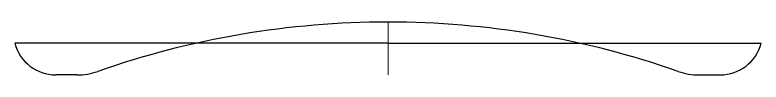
# Model space of a CAD drawing. Extents: x 407 to 892, y -26 to 445.
# Drawn here: x 750.8 to 821.4, y 258.6 to 263.6 of the extents above; entities that cross this region are included whole.
import ezdxf

# ---------------------------------------------------------------- set-up
doc = ezdxf.new("R2010")
doc.units = 0
doc.header["$LTSCALE"] = 7
doc.header["$MEASUREMENT"] = 0
doc.linetypes.add('CENTER2', pattern=[1.125, 0.75, -0.125, 0.125, -0.125])
doc.layers.add('1', color=1, linetype='CENTER2', lineweight=15)
doc.layers.add('3', color=3, linetype='CONTINUOUS', lineweight=30)

msp = doc.modelspace()

# ---------------------------------------------------------------- linework, layer by layer
at = {"layer": '1'}
msp.add_line((786.081, 263.609), (786.081, 258.609), dxfattribs=at)
at = {"layer": '3'}
for p, q in [((786.081, 261.609), (750.756, 261.609)), ((786.081, 261.609), (821.406, 261.609)), ((756.629, 258.609), (754.629, 258.609)), ((815.533, 258.609), (817.533, 258.609))]:
    msp.add_line(p, q, dxfattribs=at)
for centre, radius, start, end in [((786.081, 180.367), 83.242, 90, 109.27021), ((786.081, 180.367), 83.242, 70.72979, 90), ((754.629, 262.609), 4, 194.47751, 270), ((817.533, 262.609), 4, 270, 345.52249), ((756.629, 264.609), 6, 270, 289.27021), ((815.533, 264.609), 6, 250.72979, 270)]:
    msp.add_arc(centre, radius, start, end, dxfattribs=at)

doc.saveas('drawing.dxf')
